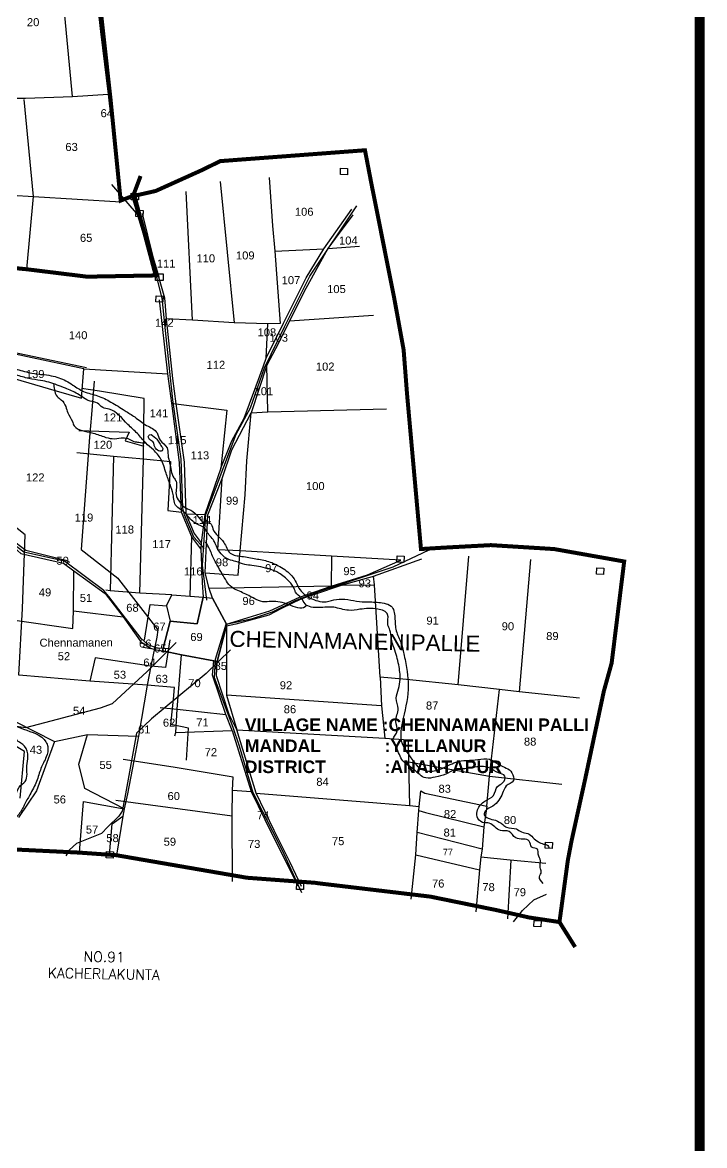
# Model space of a CAD drawing. Header units: inches. Extents: x 182366 to 215308, y 1619047 to 1632624.
# Drawn here: x 190237 to 191942, y 1626145 to 1628953 of the extents above; entities that cross this region are included whole.
import ezdxf
from ezdxf.enums import TextEntityAlignment as Align

# ---------------------------------------------------------------- set-up
doc = ezdxf.new("R2010")
doc.units = ezdxf.units.IN
doc.header["$MEASUREMENT"] = 0
doc.linetypes.add('HIDDEN2', pattern=[0.1875, 0.125, -0.0625])
for name, color, linetype in [('PLOT', 7, 'Continuous'), ('PLOT NO', 7, 'Continuous'), ('PLOTS', 7, 'Continuous'), ('ROAD', 1, 'Continuous'), ('STREAM', 4, 'Continuous'), ('TEXT', 1, 'Continuous'), ('VILLAGE BOUNDARY', 5, 'Continuous'), ('VILLAGE BOUNDARY STONES', 1, 'Continuous'), ('VILLAGE BOUNDRY STONES', 1, 'Continuous')]:
    doc.layers.add(name, color=color, linetype=linetype)
doc.styles.add('section', font='romant.shx', dxfattribs={"height": 2})
doc.styles.get("Standard").update_dxf_attribs({"font": 'arial.ttf'})

msp = doc.modelspace()

# ---------------------------------------------------------------- hatches: boundary and pattern name
at = {"layer": 'PLOT', "true_color": 0xf8991e}
h = msp.add_hatch(dxfattribs=at)
h.set_pattern_fill('ANSI31', color=30, scale=262.36238, angle=2.0215105)
h.paths.add_polyline_path([(190688.2, 1627515.9), (190712, 1627513.4), (190746.8, 1627448.6), (190746, 1627438.2), (190744, 1627435.8), (190723.6, 1627355.2), (190714.9, 1627357), (190634.3, 1627372.3), (190587.1, 1627382.3), (190605.5, 1627456.4), (190673.3, 1627449.2)], flags=17)
h.paths.add_polyline_path([(190723.6, 1627355.2), (190714.9, 1627357)], flags=0)
edge = h.paths.add_edge_path(flags=17)
edge.add_line((190688.2, 1627515.9), (190712, 1627513.4))
edge.add_line((190688.2, 1627515.9), (190673.3, 1627449.2))
edge.add_line((190673.3, 1627449.2), (190605.5, 1627456.4))
edge.add_line((190587.1, 1627382.3), (190605.5, 1627456.4))
edge.add_line((190587.1, 1627382.3), (190634.3, 1627372.3))
edge.add_line((190714.9, 1627357), (190634.3, 1627372.3))
edge.add_line((190714.9, 1627357), (190723.6, 1627355.2))
edge.add_line((190744, 1627435.8), (190723.6, 1627355.2))
edge.add_line((190746, 1627438.2), (190744, 1627435.8))
edge.add_line((190746.8, 1627448.6), (190746, 1627438.2))
edge.add_line((190712, 1627513.4), (190746.8, 1627448.6))
h.paths.add_polyline_path([(190688.2, 1627515.9), (190673.3, 1627449.2)], flags=0)
h.paths.add_polyline_path([(190587.1, 1627382.3), (190605.5, 1627456.4)], flags=0)
h.paths.add_polyline_path([(190714.9, 1627357), (190634.3, 1627372.3)], flags=0)

# ---------------------------------------------------------------- linework, layer by layer
at = {"color": 5, "const_width": 25}
msp.add_lwpolyline([(182378.6, 1632166.8), (191929.3, 1632166.8), (191929.3, 1619118.1), (182378.6, 1619118.1)], close=True, dxfattribs=at)
msp.add_lwpolyline([(190688.2, 1627515.9), (190712, 1627513.4), (190746.8, 1627448.6), (190746, 1627438.2), (190744, 1627435.8), (190723.6, 1627355.2), (190714.9, 1627357), (190634.3, 1627372.3), (190587.1, 1627382.3), (190605.5, 1627456.4), (190673.3, 1627449.2), (190688.2, 1627515.9), (190712, 1627513.4), (190746.8, 1627448.6)])
at = {"layer": 'PLOT'}
for points in [[(190359, 1630070.8), (190398.8, 1629935.1), (190410.3, 1629888.7), (190394.9, 1629734.2), (190383.8, 1629562.6), (190380.8, 1629552.4), (190379, 1629500), (190383.8, 1629495.4), (190385.8, 1629337.6), (190431.8, 1628930.4), (190451.3, 1628773.3)], [(190361.6, 1628767.9), (190331.3, 1629094.4), (190321.4, 1629287), (190311.3, 1629450.3), (190230, 1629463), (190239.6, 1629510.9), (190268, 1629524.7), (190276.9, 1629557.5), (190279.9, 1629564.5), (190318.2, 1629561.8), (190383.8, 1629562.6), (190392.1, 1629565.4)], [(189137.9, 1628765.1), (189438.9, 1628765.8), (189522.7, 1628759.5), (189619.6, 1628750.2), (189692.9, 1628738.7), (189797.1, 1628735.7), (189903.8, 1628762.7), (190018.3, 1628762.9), (190070.1, 1628762.8), (190202.4, 1628763.5), (190244.2, 1628763.7), (190361.6, 1628767.9), (190451.3, 1628773.3), (190457.5, 1628714.1), (190462.3, 1628714.8)], [(190247.6, 1628335.8), (190264.6, 1628518), (190240.7, 1628760)], [(189794.9, 1628628.3), (190004.8, 1628618.7), (190008.7, 1628533.9), (190077.9, 1628530), (190155.2, 1628524.6), (190264.6, 1628518), (190482.7, 1628504.2), (190480.7, 1628510.7)]]:
    msp.add_lwpolyline(points, dxfattribs=at)
at = {"layer": 'PLOTS'}
for points in [[(190853.1, 1628564.9), (190862.1, 1628444.6), (190867.4, 1628381.2), (190880.5, 1628200.1), (190850.2, 1628199.1), (190766.1, 1628202.3), (190661.8, 1628208.9), (190595.6, 1628212.1)], [(190730.7, 1628555.1), (190766.1, 1628202.3)], [(190661.8, 1628208.9), (190645.9, 1628530.5)], [(190535.6, 1628475.3), (190562.8, 1628366.5), (190591.5, 1628264.3), (190595.6, 1628212.1), (190612, 1628062.4), (190620.4, 1627999.6), (190640.9, 1627853.8), (190645.2, 1627724.5), (190665.8, 1627675.6), (190683.4, 1627652.1), (190682.7, 1627637.4), (190660.1, 1627667.1), (190634.3, 1627728.7), (190629, 1627852.8), (190610.2, 1628000.8), (190600.1, 1628074.7), (190579, 1628259.3)], [(190610.2, 1628000.8), (190620.4, 1627999.6), (190747.2, 1627983.6), (190736, 1627870.7), (190732.3, 1627838.4), (190760.3, 1627907.2), (190790.6, 1627963.8), (190817.5, 1628035.6), (190839, 1628094.6), (190845.7, 1628113.7), (190889.1, 1628200.7), (190946.2, 1628314.3), (190990.2, 1628386.9), (191059.8, 1628486)], [(191062.8, 1628472.2), (191018.6, 1628412.5), (190999.9, 1628387.7), (190940.4, 1628278.5), (190904.2, 1628206.1), (190869.6, 1628137.1), (190847.8, 1628096), (190808.2, 1627977.2)], [(190867.4, 1628381.2), (190990.2, 1628386.9)], [(190999.9, 1628387.7), (191078.8, 1628393.8)], [(191114.2, 1628220.3), (190904.2, 1628206.1)], [(190845.7, 1628113.7), (190850.2, 1628199.1)], [(190013.9, 1628127.9), (190054.6, 1628124), (190133.7, 1628114.9), (190144, 1628088.6), (190165.5, 1628077.9), (190232.5, 1628057.4), (190320.5, 1628032.3), (190384.1, 1628013.9), (190389.9, 1628086.8), (190249.4, 1628116.9), (190133.3, 1628142.3), (190133.7, 1628114.9)], [(190389.9, 1628086.8), (190600.1, 1628074.7)], [(190850.4, 1627979.4), (190847.8, 1628096)], [(190416.1, 1628055.8), (190409.3, 1627972.9), (190404, 1627915.9), (190383.3, 1627635.5), (190475.2, 1627563.4), (190476.8, 1627561), (190575, 1627434.3), (190572.7, 1627416.3), (190557.5, 1627343.4), (190548.7, 1627296), (190526.8, 1627168.9), (190518.8, 1627128.6), (190499.6, 1627024.6), (190491.3, 1626987), (190487.2, 1626968.9), (190471.4, 1626871.2)], [(190539.5, 1627862.1), (190540.8, 1628013), (190429.6, 1628030.9), (190384.6, 1628037.8)], [(191182.2, 1627608.6), (191009.6, 1627619), (190780.5, 1627632.4), (190724.7, 1627634.8), (190736, 1627813.1), (190760.4, 1627884.1), (190808.2, 1627977.2), (190850.4, 1627979.4), (191146.5, 1627987)], [(190693, 1627576.9), (190775.6, 1627571.3), (190780.5, 1627632.4), (190793.3, 1627772.4), (190797.7, 1627856.6), (190808.2, 1627977.2)], [(190377.8, 1627933.1), (190503.5, 1627928.5), (190493.7, 1627907), (190539.7, 1627893.8)], [(190372.9, 1627877.5), (190464.3, 1627868.6), (190539.5, 1627862.1), (190606.8, 1627855), (190600.1, 1627732.5), (190634.3, 1627728.7)], [(190464.3, 1627868.6), (190455.5, 1627531.7)], [(190530.1, 1627526.4), (190539.5, 1627862.1)], [(190646.8, 1627108.7), (190652.1, 1627188.7), (190607.4, 1627197.7), (190614.6, 1627261.3), (190616.8, 1627290.4), (190548.7, 1627296), (190405.2, 1627306.4), (190227.6, 1627321.5), (190236.8, 1627488.2), (190243.7, 1627671.7), (190117.5, 1627771.1), (190123.5, 1627779.3), (190078.6, 1627821.6)], [(190732.3, 1627838.4), (190692.8, 1627722.6), (190683.4, 1627652.1), (190682.7, 1627637.4), (190685.8, 1627553), (190688.2, 1627515.9), (190712, 1627513.4)], [(190934, 1626793.2), (190906, 1626852.9), (190865.6, 1626933), (190820.8, 1627026.7), (190772.6, 1627184.9), (190753.7, 1627222.7), (190721.8, 1627319.2), (190723.6, 1627355.2), (190744, 1627435.8), (190746, 1627438.2), (190746.8, 1627448.6), (190712, 1627513.4), (190703.2, 1627537.5), (190693, 1627576.9), (190695.9, 1627631.8), (190699.9, 1627722.4), (190736, 1627813.1)], [(190126.6, 1627722.5), (190207.3, 1627661.9), (190245.3, 1627633.4), (190345.1, 1627608.9), (190353.9, 1627604)], [(190645.2, 1627724.5), (190692.8, 1627722.6)], [(190656.1, 1627518.6), (190660.1, 1627667.1)], [(190217.7, 1627638.7), (190232.3, 1627625.1), (190339.5, 1627601.4), (190365.2, 1627582.2), (190443.8, 1627525.6), (190488.1, 1627467.2), (190535.1, 1627401.1), (190540.6, 1627399.9), (190556.4, 1627388.6), (190571.2, 1627384.8), (190587.1, 1627382.3)], [(190746.8, 1627448.6), (190854.8, 1627482.1), (190929.5, 1627516.4), (191008.2, 1627544), (191098.8, 1627571.7), (191182.2, 1627608.6)], [(191009.6, 1627619), (191008.2, 1627544)], [(191397.2, 1626994.2), (191403.8, 1627069), (191429.2, 1627285.4), (191325.9, 1627296.9), (191197, 1627310.6), (191131.2, 1627316.3), (191116.5, 1627546.9), (191114.3, 1627568.7), (191234.7, 1627612.1)], [(191325.9, 1627296.9), (191352.3, 1627618.9)], [(191507, 1627610), (191478.4, 1627279.9)], [(190211.7, 1627459.8), (190362.6, 1627438), (190364.5, 1627481.9), (190365.2, 1627582.2)], [(191116.3, 1627568.3), (191036.1, 1627546.6), (191116.5, 1627546.9)], [(191008.2, 1627544), (190703.2, 1627537.5)], [(191036.1, 1627546.6), (190966.6, 1627523.1), (190949, 1627517.1), (190932.6, 1627511.3), (190884.2, 1627487.6), (190852.6, 1627471.6), (190770.2, 1627449.1), (190746.4, 1627443.4)], [(190610, 1627521.8), (190530.1, 1627526.4), (190455.5, 1627531.7), (190444.7, 1627533.6)], [(190688.2, 1627515.9), (190673.3, 1627449.2), (190605.5, 1627456.4), (190587.1, 1627382.3), (190634.3, 1627372.3), (190714.9, 1627357), (190723.6, 1627355.2)], [(190596.6, 1627494.7), (190610, 1627521.8), (190656.1, 1627518.6), (190688.2, 1627515.9)], [(190364.5, 1627481.9), (190488.1, 1627467.2)], [(190541.7, 1627408.7), (190556.2, 1627497.9), (190596.6, 1627494.7), (190605.5, 1627456.4)], [(190746.4, 1627443.4), (190746.8, 1627271.4), (190772.6, 1627184.9)], [(190605.2, 1627409.7), (190594.5, 1627340.5), (190557.5, 1627343.4), (190418, 1627364.4), (190405.2, 1627306.4)], [(190539.5, 1627391.1), (190557, 1627387.6)], [(190617.9, 1627169.6), (190620.4, 1627178.2), (190623, 1627236.6), (190634.3, 1627372.3)], [(190581.1, 1627240.2), (190623, 1627236.6), (190745.4, 1627222.6), (190712.1, 1627321.3), (190714.9, 1627357)], [(191131.2, 1627316.3), (191133.8, 1627244.4), (191142.6, 1627163.6), (191200.6, 1627159.2), (191202.1, 1627105), (191203.9, 1626995.2), (191228.3, 1626993)], [(191629.3, 1627264), (191478.4, 1627279.9), (191429.2, 1627285.4)], [(191133.8, 1627244.4), (190746.8, 1627271.4)], [(190231.2, 1627014.2), (190241.4, 1627130.2), (190170.3, 1627172.7), (190150.9, 1627220.1), (190217, 1627206.5), (190316.5, 1627155.2), (190271.4, 1627032), (190226.5, 1626965.2)], [(190620.4, 1627178.2), (190760.7, 1627183.2), (190745.4, 1627222.6)], [(190316.5, 1627155.2), (190399.5, 1627173.2)], [(190379, 1626877.7), (190389, 1627005.1), (190491.3, 1626987), (190392.7, 1627038.3), (190377.3, 1627098.5), (190399.5, 1627173.2), (190526.8, 1627168.9)], [(190760.7, 1627183.2), (190808.3, 1627030.1), (190842.6, 1626960.4), (190925.3, 1626794.3)], [(190772.6, 1627184.9), (191142.6, 1627163.6)], [(190761.5, 1626805.8), (190760.8, 1626969.4), (190761.6, 1627033.9), (190763, 1627066.6), (190613, 1627091.5), (190488.2, 1627110.4)], [(191202.1, 1627105), (191403.8, 1627069), (191584.7, 1627049.1)], [(190761.6, 1627033.9), (190808.3, 1627030.1)], [(190469.9, 1627009), (190760.8, 1626969.4)], [(190820.8, 1627026.7), (191122.4, 1627001.8), (191203.9, 1626995.2)], [(191208.7, 1626761.7), (191219.8, 1626872.2), (191223.7, 1626928), (191227.5, 1626982.6), (191228.3, 1626993), (191232.3, 1627031.8), (191242.6, 1627026.7), (191397.2, 1626994.2), (191390, 1626942.1), (191385.5, 1626886.5), (191382.6, 1626867), (191379.5, 1626834.8), (191370.3, 1626729.5)], [(191227.5, 1626982.6), (191243.8, 1626977.6), (191390, 1626942.1)], [(190454.6, 1626872.3), (190461.3, 1626949.9), (190487.2, 1626968.9)], [(191385.5, 1626886.5), (191223.7, 1626928)], [(191219.8, 1626872.2), (191379.5, 1626834.8)], [(191382.6, 1626867), (191455.7, 1626860), (191545.3, 1626851)], [(191457.4, 1626859.1), (191449.3, 1626712)]]:
    msp.add_lwpolyline(points, dxfattribs=at)
at = {"layer": 'ROAD'}
for points in [[(190465.8, 1628692.6), (190444.4, 1628850.9), (190401.7, 1629253.6), (190387.4, 1629447.4), (190385.6, 1629560.5), (190400.7, 1629796), (190413.3, 1629895.1), (190357.4, 1630081.8)], [(190690.6, 1627638.2), (190665.2, 1627666.3), (190641.9, 1627721.7), (190637.9, 1627738.4), (190633.5, 1627862.2), (190612.5, 1628009.3), (190593.8, 1628183.1), (190585.5, 1628263.9), (190521.7, 1628515.2)], [(190697.8, 1627508.4), (190686.5, 1627596.6), (190695.3, 1627723), (190771, 1627923.3), (190806.9, 1627989.8), (190841.6, 1628089.8), (190891.4, 1628191.9), (190955.3, 1628319), (191072.7, 1628494.6)], [(189797.3, 1628174), (189892.3, 1628150), (190002.1, 1628133.9), (190042.3, 1628131.4), (190104.8, 1628122.5), (190131.7, 1628135.4), (190141.6, 1628143.5), (190245.6, 1628122.2), (190396.6, 1628089.9)], [(190600.9, 1627386.8), (190573, 1627388.4), (190551.1, 1627397.1), (190533.2, 1627413), (190452.8, 1627518.2), (190440.2, 1627532.6), (190342.1, 1627606.3), (190240.4, 1627628.7), (190144.1, 1627701), (190104, 1627735.9), (190022.5, 1627735.3), (189929.1, 1627751), (189904.4, 1627759.5), (189877.7, 1627762.6), (189807.2, 1627805.7), (189731.4, 1627850.9), (189652.9, 1627897.4), (189558.8, 1627943.2)], [(190935.4, 1626777.2), (190886.6, 1626882.8), (190813.4, 1627026.9), (190778.9, 1627143.8), (190763.2, 1627190.4), (190716.8, 1627314.7), (190718.8, 1627361.1), (190745.7, 1627448.4), (190811.7, 1627463.2), (190861.8, 1627479.4), (190919.4, 1627508.1), (190974.8, 1627529.5), (191078.5, 1627563.3), (191163.2, 1627592), (191267.4, 1627640.8)], [(189128.2, 1626787.4), (189198, 1626786.6), (189310.1, 1626806.3), (189345.6, 1626797.4), (189392.3, 1626772.9), (189474.8, 1626803.8), (189599.9, 1626882.3), (189703.5, 1626941), (189737.8, 1626966.6), (189792.2, 1626960.8), (189813.2, 1626971.2), (189865.3, 1627018.1), (189951.1, 1627014.3), (189987.7, 1627042.4), (190044.7, 1627067), (190115.5, 1627122), (190176, 1627199.4), (190244.7, 1627190.3), (190432, 1627239.4), (190461.4, 1627250.1), (190547.7, 1627329.6), (190620.9, 1627402.6)], [(190756.5, 1627384.6), (190695.6, 1627325.6), (190559.2, 1627212.2), (190521.5, 1627176.3), (190492.4, 1627015.2), (190485.9, 1626980.9), (190477.6, 1626969), (190449.8, 1626942.1), (190434.3, 1626925.2), (190371.5, 1626900.7), (190354.5, 1626884.7), (190345, 1626869.7)], [(191464.5, 1626704.6), (191486.9, 1626733.3), (191515.4, 1626759.8), (191547.1, 1626774.2)]]:
    msp.add_lwpolyline(points, dxfattribs=at)
at = {"layer": 'STREAM'}
for points in [[(189845.4, 1628360.5), (189858.9, 1628347.5), (189869, 1628332.8), (189873.3, 1628320.5), (189874.6, 1628307.6), (189888.8, 1628289.2), (189896.9, 1628279.1), (189905.4, 1628257.7), (189932, 1628223.9), (189969, 1628206.9), (190007.8, 1628183.8), (190029.7, 1628161.2), (190059.4, 1628152.3), (190097.2, 1628144.8), (190121.4, 1628125.7), (190137, 1628119.6), (190155.6, 1628095), (190170.9, 1628075.2), (190186.9, 1628062.1), (190191.3, 1628050.6), (190188.8, 1628036.5), (190177.3, 1628009.7), (190169, 1627992.8), (190161.4, 1627973), (190151.4, 1627942.4), (190139.5, 1627901.3), (190136.3, 1627871), (190128.6, 1627844.5), (190122.3, 1627829.7), (190117.4, 1627794.3), (190100.8, 1627759.1), (190075.5, 1627739.8), (190057, 1627707.8), (190047.4, 1627677.5), (190063.5, 1627660.9), (190080.2, 1627647), (190093.3, 1627625.6), (190101.5, 1627596.9), (190121.6, 1627567.7), (190125.2, 1627548.3), (190111, 1627513.3), (190097.7, 1627484), (190087.8, 1627453.4), (190078.8, 1627384.6), (190073.3, 1627353.8), (190091.2, 1627302.1), (190111.3, 1627261.5), (190128.4, 1627228.5), (190143.4, 1627211.4), (190180.2, 1627200.5), (190214.5, 1627195.5), (190239.5, 1627186.4), (190295.3, 1627154.4), (190299.8, 1627142.7), (190296.1, 1627116.8), (190282.9, 1627088.1), (190271.8, 1627055.4), (190254.9, 1627022.2), (190241.3, 1626996.6), (190227.4, 1626973.2), (190213.1, 1626949.9), (190212.6, 1626939), (190206.9, 1626932.2), (190205.2, 1626918.9), (190208.2, 1626907), (190204.8, 1626894.8), (190198.7, 1626870.7)], [(191538.7, 1626800.7), (191528.9, 1626817.3), (191533.7, 1626829.8), (191531, 1626840.2), (191531.9, 1626857.1), (191526.2, 1626873.5), (191523.8, 1626886.2), (191510.2, 1626891.6), (191503.5, 1626906.1), (191469.9, 1626914.5), (191453.2, 1626930.7), (191431.3, 1626932.8), (191403.7, 1626951.1), (191387.1, 1626952.9), (191373.3, 1626967.5), (191374.6, 1626984.6), (191392.7, 1627006.3), (191414.2, 1627020.4), (191424.4, 1627043), (191437.7, 1627052.6), (191442.7, 1627069), (191426.9, 1627077.2), (191404.9, 1627088.9), (191372.3, 1627091.9), (191351.2, 1627088), (191316.7, 1627084.2), (191294.8, 1627073.9), (191268.7, 1627066.5), (191245, 1627064.3), (191215.5, 1627085.1), (191187.9, 1627107.1), (191170.9, 1627141.1), (191163.7, 1627161.5), (191173.4, 1627181.8), (191169.8, 1627205.8), (191175.9, 1627237.7), (191170.9, 1627263.5), (191177, 1627287.3), (191180.7, 1627310), (191177.3, 1627347), (191165.7, 1627388.5), (191158.7, 1627413), (191155.3, 1627433.9), (191150.4, 1627446.2), (191149.6, 1627473.1), (191124.9, 1627486.5), (191080.2, 1627485.8), (191052.1, 1627483.3), (191014.7, 1627490.8), (190978.1, 1627490.3), (190943, 1627499.4), (190933.9, 1627513.8), (190919.5, 1627528.4), (190916.9, 1627535.7), (190903.2, 1627555.5), (190877.6, 1627576.6), (190832.7, 1627591.7), (190810.1, 1627595.4), (190792.7, 1627597.6), (190770.3, 1627605.2), (190752.8, 1627610.2), (190733, 1627624.9), (190723.3, 1627639.7), (190717, 1627654.3), (190699.4, 1627677.3), (190692.1, 1627688.6), (190671.7, 1627699.6), (190649, 1627719.8), (190635.6, 1627732.8), (190621.7, 1627743.3), (190613.2, 1627773.1), (190605.7, 1627797.7), (190595.6, 1627826.2), (190582.5, 1627861.3), (190564.1, 1627884.2), (190544.9, 1627901.7), (190523.9, 1627925.3), (190500, 1627947.9), (190453.1, 1627986.1), (190437.2, 1627990.6), (190424.1, 1628000.9), (190405.5, 1628006.5), (190374.2, 1628024.1), (190344, 1628038.7), (190323.4, 1628046.4), (190302.2, 1628053.6), (190282.1, 1628057.5), (190252.7, 1628062.8), (190220.8, 1628072), (190186.1, 1628084.5), (190155.6, 1628091.8), (190133.7, 1628103.1), (190115.7, 1628116.8), (190097.7, 1628130.3), (190090.2, 1628146.4), (190081.3, 1628155), (190058.7, 1628189.5), (190032, 1628207.8), (190024.1, 1628231.2), (190025, 1628251.6), (190020.1, 1628264.7), (190020.3, 1628283.3), (190007, 1628293.8), (189997.9, 1628307.7), (189990.1, 1628326.8), (189988.9, 1628333.4)], [(190010.4, 1628324.5), (190018.8, 1628308.7), (190026.1, 1628301.8), (190030.2, 1628292.7), (190034.5, 1628275.6), (190037.1, 1628247.9), (190054.5, 1628221.2), (190071.1, 1628203.5), (190081.4, 1628184.4), (190092.8, 1628167), (190108.7, 1628149.7), (190124, 1628134.4), (190137.2, 1628118.3), (190166, 1628102.8), (190195.5, 1628094.7), (190223.2, 1628085.7), (190260.4, 1628076.3), (190308.6, 1628069.7), (190345.4, 1628056.9), (190362.3, 1628046.3), (190389.5, 1628030.5), (190424.2, 1628019.5), (190457.8, 1628003.8), (190493.1, 1627982.3), (190517.2, 1627966.6), (190546.8, 1627945.7), (190573.1, 1627926.6), (190580.9, 1627908.5), (190598, 1627889.8), (190600.6, 1627871), (190604.5, 1627851.9), (190615.1, 1627814.8), (190620.5, 1627805.9), (190620.7, 1627772.7), (190628.8, 1627755.1), (190641.1, 1627741.7), (190657.6, 1627733.5), (190676.6, 1627716.4), (190692.6, 1627702.1), (190705.7, 1627700.9), (190712.9, 1627686.7), (190739.9, 1627653.2), (190756.1, 1627626.4), (190785, 1627618.1), (190820, 1627612.2), (190851.7, 1627605.4), (190884.1, 1627590.4), (190912.9, 1627565.9), (190933.6, 1627530.8), (190955.1, 1627514.7), (190995.9, 1627504.8), (191021.7, 1627510.7), (191078.9, 1627505.5), (191106, 1627504.3), (191140.6, 1627501.1), (191158.2, 1627493.8), (191167.5, 1627465.8), (191171.2, 1627431.8), (191182.9, 1627401.8), (191191.1, 1627370.3), (191198, 1627330.1), (191200.9, 1627296.1), (191188.6, 1627213.4), (191185.8, 1627150.2), (191197.9, 1627128.9), (191243, 1627082.8), (191280.5, 1627085.9), (191320.4, 1627103.8), (191375.4, 1627110.2), (191403.9, 1627111), (191428.5, 1627097.4), (191460.3, 1627077.2), (191463.8, 1627058), (191446.2, 1627044.2), (191436.9, 1627025.9), (191427.4, 1627009), (191412.8, 1626994), (191394.2, 1626982.3), (191391.1, 1626972.2), (191401.2, 1626963.6), (191419, 1626958.4), (191437.6, 1626947.8), (191447.1, 1626940.9), (191471.4, 1626936.8), (191484, 1626929.4), (191500.1, 1626925.3), (191512.6, 1626915.6), (191526.4, 1626904.5), (191539.1, 1626899.2), (191550.1, 1626895.3), (191552.7, 1626890.8)], [(190314.3, 1628049.2), (190316.4, 1628035.5), (190323.4, 1628017.4), (190333.7, 1628009.5), (190344.9, 1627992.6), (190349.7, 1627977.3), (190361.4, 1627955.3), (190366, 1627944.2), (190385.7, 1627932.4), (190410, 1627927.2), (190440, 1627917.4), (190461.3, 1627912.4), (190483.3, 1627914.1), (190494.9, 1627914), (190515.3, 1627905.5), (190527.5, 1627903.3), (190545.9, 1627901.5)], [(190550.7, 1627916.7), (190554.6, 1627922.2), (190570.1, 1627913.3), (190577.8, 1627903.9), (190584.4, 1627892.8), (190587.8, 1627886.2), (190585.6, 1627882.4), (190574.3, 1627883.7), (190566.2, 1627895.7), (190564.2, 1627903), (190554.3, 1627910.6), (190550.8, 1627916.7)], [(190946.3, 1627495.7), (190943.1, 1627492.1), (190925.2, 1627489.5), (190901.7, 1627497.7), (190891.3, 1627501.2), (190848.1, 1627504.8), (190843.4, 1627504.3), (190821.1, 1627510.4), (190791.1, 1627525.7), (190760, 1627541.1), (190735.9, 1627574.9), (190723.2, 1627596.2), (190713.5, 1627615.4), (190707.3, 1627629.6), (190700.4, 1627644.2), (190694.1, 1627654.4)], [(190156.9, 1627172.5), (190164.9, 1627179.7), (190182.8, 1627173.1), (190196.8, 1627168.5), (190209.8, 1627166.3), (190220.1, 1627160.2), (190232.4, 1627151.4), (190242.1, 1627143.5), (190250.1, 1627117.7), (190247.6, 1627094.4), (190243.6, 1627055.8), (190228.4, 1627041.4), (190220.5, 1627015.5), (190217.3, 1626991.5), (190207.8, 1626976.1), (190195.9, 1626973.2), (190204.6, 1627019.5), (190197.3, 1627044.5), (190182.8, 1627103.8), (190174, 1627128.9), (190168.2, 1627146.1), (190167.5, 1627153.5), (190159.7, 1627168.3), (190156.9, 1627172.5)]]:
    msp.add_spline(points, degree=3, dxfattribs=at)
at = {"layer": 'VILLAGE BOUNDARY', "linetype": 'HIDDEN2', "ltscale": 140}
for points, const_width in [([(190432, 1628985.8), (190457.3, 1628756.6), (190482.1, 1628507.5), (190513.4, 1628519.5), (190531.9, 1628568.9), (190513.4, 1628519.5), (190573.4, 1628320.5), (190398.2, 1628317.3), (190247.6, 1628335.8), (190170.5, 1628343.6)], 10), ([(190569.6, 1628531.5), (190687, 1628584.5), (190730.9, 1628606.1), (190774, 1628609.4), (190899.6, 1628618.8), (191092.9, 1628633.3), (191111.4, 1628537), (191113, 1628529.6), (191114.4, 1628522.9), (191130.4, 1628442.3), (191165.9, 1628264.2), (191189.5, 1628134.8), (191198, 1628024.7), (191232.9, 1627636.5), (191286.7, 1627639.8), (191407.4, 1627646.3), (191566.1, 1627636.4), (191740.9, 1627605.4), (191709.6, 1627351.7), (191690, 1627281), (191643.2, 1627060.8), (191609.2, 1626906.5), (191600.1, 1626858.8), (191579.1, 1626704.1), (191618.3, 1626641.7), (191579.1, 1626704.1), (191502.9, 1626715.6), (191421.9, 1626733.9), (191256.3, 1626767.7), (190974.6, 1626801.2), (190969.5, 1626802.1), (190965.7, 1626802.4), (190797.7, 1626814.9), (190471.4, 1626871.2), (190454.6, 1626872.3), (190379, 1626877.7), (190217.6, 1626885.5)], 4)]:
    msp.add_lwpolyline(points, dxfattribs=dict(at, const_width=const_width))
msp.add_lwpolyline([(190020.7, 1628357.4, 10, 10, 0), (190247.6, 1628335.8, 10, 10, 0), (190398.2, 1628317.3, 10, 10, 0), (190569.8, 1628320.4, 10, 10, 0), (190516.5, 1628519.5, 10, 10, 0), (190569.6, 1628531.5, 10, 10, 0), (190687, 1628584.5, 10, 10, 0), (190730.9, 1628606.1, 10, 10, 0), (190774, 1628609.4, 10, 10, 0), (190899.6, 1628618.8, 10, 10, 0), (191092.9, 1628633.3, 10, 10, 0), (191111.4, 1628537, 10, 10, 0), (191113, 1628529.6, 10, 10, 0), (191114.4, 1628522.9, 10, 10, 0), (191130.4, 1628442.3, 10, 10, 0), (191165.9, 1628264.2, 10, 10, 0), (191189.5, 1628134.8, 10, 10, 0), (191198, 1628024.7, 10, 10, 0), (191232.9, 1627636.5, 10, 10, 0), (191286.7, 1627639.8, 10, 10, 0), (191407.4, 1627646.3, 10, 10, 0), (191566.1, 1627636.4, 10, 10, 0), (191740.9, 1627605.4, 10, 10, 0), (191709.6, 1627351.7, 10, 10, 0), (191690, 1627281, 10, 10, 0), (191643.2, 1627060.8, 10, 10, 0), (191609.2, 1626906.5, 10, 10, 0), (191600.1, 1626858.8, 10, 10, 0), (191579.1, 1626704.1, 10, 10, 0), (191618.3, 1626641.7, 10, 10, 0), (191579.1, 1626704.1, 10, 10, 0), (191502.9, 1626715.6, 10, 10, 0), (191421.9, 1626733.9, 10, 10, 0), (191256.3, 1626767.7, 10, 10, 0), (190974.6, 1626801.2, 10, 10, 0), (190969.5, 1626802.1, 10, 10, 0), (190965.7, 1626802.4, 10, 10, 0), (190797.7, 1626814.9, 10, 10, 0), (190471.4, 1626871.2, 10, 10, 0), (190454.6, 1626872.3, 10, 10, 0), (190379, 1626877.7, 10, 10, 0), (190217.6, 1626885.5, 10, 10, 0)], format="xyseb", dxfattribs=at)
at = {"layer": 'VILLAGE BOUNDARY'}
msp.add_lwpolyline([(190527, 1628470.1), (190460.4, 1628547.9)], dxfattribs=at)
at = {"layer": 'VILLAGE BOUNDARY STONES'}
for points in [[(190508.6, 1628526.1), (190527.1, 1628525.6), (190526.7, 1628509.1), (190508.2, 1628509.6)], [(190569.9, 1628324.5), (190588.4, 1628324.1), (190588, 1628307.6), (190569.5, 1628308)]]:
    msp.add_lwpolyline(points, close=True, dxfattribs=at)
at = {"layer": 'VILLAGE BOUNDRY STONES'}
for points in [[(191032.1, 1628588.5), (191049.5, 1628587.8), (191048.9, 1628572.2), (191031.4, 1628573)], [(190520.5, 1628483.2), (190538, 1628482.4), (190537.3, 1628466.8), (190519.8, 1628467.6)], [(190570.8, 1628269.8), (190588.3, 1628269), (190587.6, 1628253.4), (190570.1, 1628254.2)], [(191173.6, 1627619.3), (191191.1, 1627618.6), (191190.4, 1627603), (191172.9, 1627603.7)], [(191672.2, 1627589.3), (191689.7, 1627588.5), (191689, 1627572.9), (191671.5, 1627573.7)], [(191544, 1626904.1), (191561.4, 1626903.3), (191560.8, 1626887.7), (191543.3, 1626888.5)], [(190446.4, 1626880.5), (190464.3, 1626879.7), (190463.5, 1626863.7), (190445.6, 1626864.5)], [(190922.2, 1626801.5), (190939.6, 1626800.7), (190939, 1626785.1), (190921.5, 1626785.9)], [(191516, 1626708.2), (191533.5, 1626707.5), (191532.8, 1626691.9), (191515.4, 1626692.7)]]:
    msp.add_lwpolyline(points, close=True, dxfattribs=at)

# ---------------------------------------------------------------- texts
at = {"layer": 'PLOT NO'}
for s, height, p in [('20', 20, (190263.3, 1628953.5)), ('64', 20, (190447.4, 1628726)), ('63', 20, (190359.4, 1628641.6)), ('106', 20, (190940.9, 1628479.6)), ('65', 20, (190395.8, 1628414.4)), ('104', 20, (191051.2, 1628407.7)), ('109', 20, (190793.6, 1628370.4)), ('111', 20, (190595.8, 1628350.1)), ('110', 20, (190694.9, 1628363.1)), ('107', 20, (190907.9, 1628308.6)), ('105', 20, (191021.6, 1628286.3)), ('142', 20, (190591.3, 1628202.1)), ('108', 20, (190847.7, 1628178.2)), ('140', 20, (190375.7, 1628171)), ('103', 20, (190877.2, 1628164.8)), ('112', 20, (190720.2, 1628097)), ('102', 20, (190993.4, 1628092.6)), ('139', 20, (190268.4, 1628073.9)), ('101', 20, (190840.1, 1628031)), ('121', 20, (190462.8, 1627965.5)), ('141', 20, (190577.9, 1627975.8)), ('120', 20, (190437.8, 1627897.2)), ('115', 20, (190623.6, 1627908.7)), ('113', 20, (190680.2, 1627870.7)), ('122', 20, (190268.6, 1627815.5)), ('100', 20, (190968.7, 1627793.9)), ('99', 20, (190760.9, 1627757.4)), ('119', 20, (190390.4, 1627715.2)), ('114', 20, (190685.5, 1627709.2)), ('118', 20, (190492.2, 1627685.3)), ('117', 20, (190584.4, 1627648.8)), ('50', 20, (190337, 1627607.3)), ('98', 20, (190735.6, 1627603.4)), ('97', 20, (190858.9, 1627588.7)), ('116', 20, (190663.6, 1627580.5)), ('95', 20, (191054.3, 1627581.3)), ('49', 20, (190293, 1627528.2)), ('93', 20, (191092.4, 1627550.7)), ('51', 20, (190395.5, 1627514.4)), ('96', 20, (190802, 1627506.7)), ('94', 20, (190962.5, 1627520.5)), ('68', 20, (190511.6, 1627489.7)), ('91', 20, (191262, 1627457.6)), ('90', 20, (191450.2, 1627443.5)), ('67', 20, (190579, 1627442.7)), ('69', 20, (190671.7, 1627416.7)), ('89', 20, (191561.4, 1627419)), ('Chennamanen', 20, (190370.9, 1627402.7)), ('66', 20, (190543.6, 1627400.3)), ('65', 20, (190581.3, 1627387.9)), ('52', 20, (190340.4, 1627368.7)), ('64', 20, (190554.2, 1627352.8)), ('85', 20, (190732.4, 1627344.3)), ('53', 20, (190480.2, 1627322.3)), ('63', 20, (190584.8, 1627312.1)), ('70', 20, (190666.6, 1627301.1)), ('92', 20, (190895.5, 1627296)), ('54', 20, (190378.4, 1627232.2)), ('86', 20, (190905.3, 1627236.1)), ('87', 20, (191260.8, 1627245.4)), ('62', 20, (190603.2, 1627202.5)), ('71', 20, (190686.6, 1627203)), ('61', 20, (190541.1, 1627185.5)), ('43', 20, (190270.3, 1627134.7)), ('88', 20, (191505.8, 1627155.2)), ('72', 20, (190707.7, 1627128.7)), ('55', 20, (190444.6, 1627096.9)), ('84', 20, (190986.8, 1627054.7)), ('83', 20, (191292.2, 1627037.3)), ('56', 20, (190329.9, 1627010.6)), ('60', 20, (190614.8, 1627019.1)), ('74', 20, (190838.7, 1626971.2)), ('82', 20, (191305.6, 1626974.2)), ('80', 20, (191455.5, 1626959.2)), ('57', 20, (190410.6, 1626935.4)), ('58', 20, (190461.8, 1626913.9)), ('81', 20, (191304.8, 1626927.9)), ('59', 20, (190605.2, 1626904.9)), ('73', 20, (190815.8, 1626899.4)), ('75', 20, (191025.8, 1626906.3)), ('77', 16, (191300.2, 1626879.2)), ('76', 20, (191275.9, 1626800.4)), ('78', 20, (191401.8, 1626791.4)), ('79', 20, (191480, 1626778.7))]:
    msp.add_text(s, height=height, rotation=0.1882, dxfattribs=at).set_placement(p, align=Align.MIDDLE_CENTER)
at = {"layer": 'PLOTS', "color": 1}
msp.add_text('CHENNAMANENIPALLE', height=40, rotation=358.8627, dxfattribs=at).set_placement((191067.7, 1627406), align=Align.MIDDLE_CENTER)
at = {"layer": 'ROAD', "insert": (190407, 1626630.6), "char_height": 25.542, "attachment_point": 1, "rotation": 358.8627, "style": 'section'}
msp.add_mtext_dynamic_manual_height_columns('\\pxqc;NO.91\\PKACHERLAKUNTA', width=68.246, gutter_width=10, heights=[0], dxfattribs=at)
at = {"layer": 'TEXT', "insert": (190792.4, 1627213), "char_height": 31.4996, "width": 937.014, "attachment_point": 1}
msp.add_mtext('\\pxql;{\\fArial|b1|i0|c0|p34;\\C1;VILLAGE NAME :\\C5;CHENNAMANENI PALLI \\C1;MANDAL             :\\C5;YELLANUR\\P\\C1;DISTRICT            :\\C5;ANANTAPUR}', dxfattribs=at)

doc.saveas('drawing.dxf')
